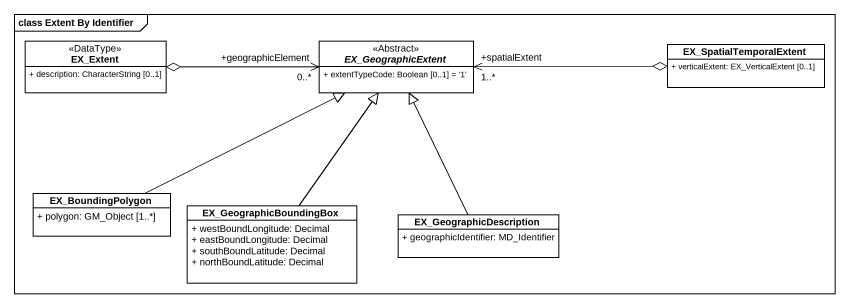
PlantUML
@startuml
mainframe class Extent By Identifier
hide circle
hide empty members
skinparam classAttributeIconSize 0
class EX_Extent <<DataType>> #FFFFFF {
  + description: CharacterString [0..1]
}
abstract class EX_GeographicExtent <<Abstract>> #FFFFFF {
  + extentTypeCode: Boolean [0..1] = '1'
}
class EX_SpatialTemporalExtent #FFFFFF {
  + verticalExtent: EX_VerticalExtent [0..1]
}
class EX_BoundingPolygon #FFFFFF {
  + polygon: GM_Object [1..*]
}
class EX_GeographicBoundingBox #FFFFFF {
  + westBoundLongitude: Decimal
  + eastBoundLongitude: Decimal
  + southBoundLatitude: Decimal
  + northBoundLatitude: Decimal
}
class EX_GeographicDescription #FFFFFF {
  + geographicIdentifier: MD_Identifier
}
EX_GeographicExtent "+geographicElement\n0..*" <-left-o EX_Extent
EX_GeographicExtent "+spatialExtent\n1..*" <-right-o EX_SpatialTemporalExtent
EX_BoundingPolygon -right-|> EX_GeographicExtent
EX_GeographicBoundingBox -up-|> EX_GeographicExtent
EX_GeographicDescription -up-|> EX_GeographicExtent
@enduml
